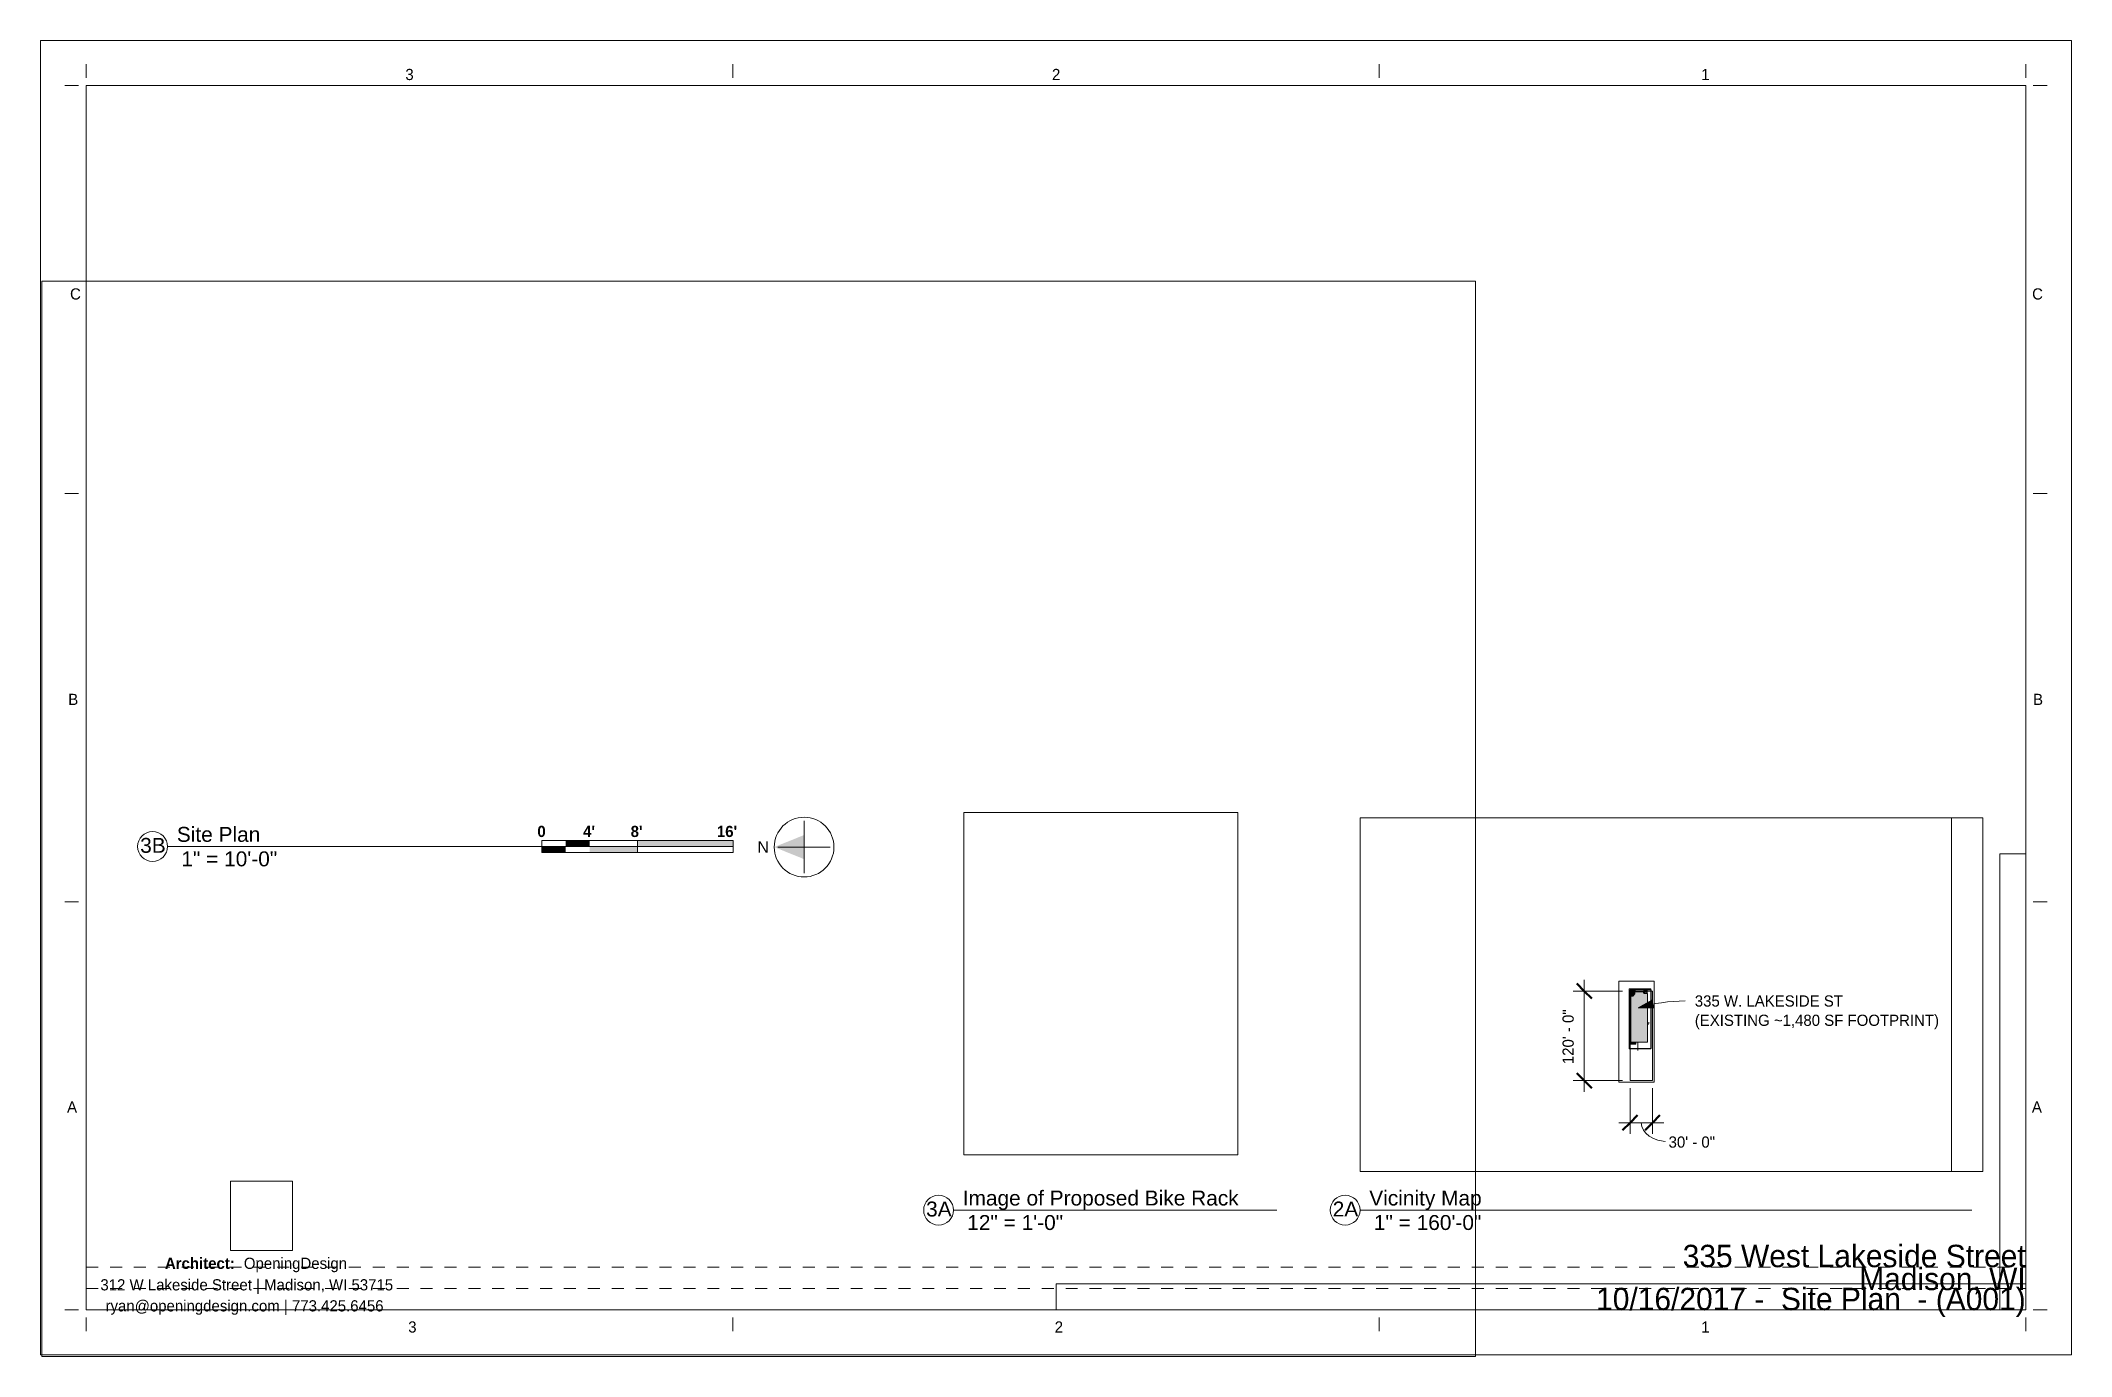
# Paper-space layout 'Layout1' of a CAD drawing. Header units: inches. Extents: x 0 to 17, y 0 to 11.
# The model-space entities are those that its viewports show. They can reach past a viewport. Long polylines and large blocks are cut down to what shows.
import ezdxf

# ---------------------------------------------------------------- set-up
doc = ezdxf.new("R2010")
doc.units = ezdxf.units.IN
doc.header["$MEASUREMENT"] = 0
for name, pattern in [('Aligning Line 1_8_', [0.25, 0.125, -0.125]), ('Dash', [0.25, 0.125, -0.125]), ('Dash_2_', [0.25, 0.125, -0.125]), ('Dot 1_32_', [0.03125, 0, -0.03125]), ('Double Dash 3_8_', [1, 0.375, -0.125, 0.125, -0.125, 0.125, -0.125]), ('Overhead 1_16_', [0.101562, 0.0625, -0.039062])]:
    doc.linetypes.add(name, pattern=pattern)
for name, color, linetype, lineweight in [('A-ANNO-DIMS', 211, 'Continuous', 9), ('A-ANNO-DIMS-1920', 211, 'Continuous', 9), ('A-ANNO-NOTE', 131, 'Continuous', 9), ('A-DETL-GENF-1', 251, 'Continuous', 9), ('A-DETL-HDLN', 90, 'Dash', 9), ('A-DETL-THIN', 151, 'Continuous', 9), ('A-DOOR-2', 31, 'Continuous', 9), ('A-FLOR', 192, 'Continuous', 13), ('A-FLOR-1', 192, 'Continuous', 9), ('A-GENM', 5, 'Continuous', 9), ('A-GLAZ-CURT', 52, 'Continuous', 9), ('A-WALL-1', 113, 'Continuous', 9), ('C-PROP-LINE-1', 91, 'Double Dash 3_8_', 9), ('G-ANNO-REFR', 1, 'Dash_2_', 9), ('G-ANNO-SYMB', 111, 'Aligning Line 1_8_', 9), ('G-ANNO-TEXT-1', 147, 'Continuous', 9), ('G-ANNO-TTLB', 6, 'Continuous', 9), ('G-ANNO-TTLB-MEDM', 33, 'Continuous', 20), ('G-ANNO-TTLB-THIN', 151, 'Continuous', 9), ('G-IMPT', 8, 'Continuous', 9), ('I-WALL', 2, 'Continuous', 13), ('I-WALL-1', 2, 'Continuous', 9), ('I-WALL-2', 2, 'Continuous', 15), ('S-STRS', 31, 'Continuous', 9), ('S-STRS-1', 31, 'Overhead 1_16_', 9)]:
    doc.layers.add(name, color=color, linetype=linetype, lineweight=lineweight)
doc.layers.add('G-ANNO-NPLT', color=191, linetype='Continuous', plot=False)
doc.styles.add('Arial', font='arial.ttf', dxfattribs={"height": 0.125})
doc.styles.add('Arial_1', font='arial.ttf', dxfattribs={"height": 0.09375})
doc.styles.add('Century Gothic_1', font='ufonts.com_century-gothic.ttf', dxfattribs={"height": 180})
doc.styles.add('Century Gothic_2', font='ufonts.com_century-gothic.ttf', dxfattribs={"height": 0.09375})
doc.styles.add('Century Gothic_3', font='ufonts.com_century-gothic.ttf', dxfattribs={"height": 0.1875})
doc.styles.add('Century Gothic_B', font='GOTHICB.TTF', dxfattribs={"height": 0.09375})
doc.dimstyles.new('OD_-__1___Tolerance_2', dxfattribs={"dimscale": 12, "dimtxt": 187.950289, "dimasz": 20, "dimexe": 15, "dimexo": 10, "dimgap": 10, "dimtad": 1, "dimdec": 0, "dimzin": 1, "dimdsep": 46, "dimlunit": 4, "dimtxsty": 'Century Gothic_1', "dimblk1": 'OBLIQUE', "dimblk2": 'OBLIQUE', "dimsah": 1, "dimcen": 0.09, "dimdle": 15, "dimazin": 0, "dimtfac": 1, "dimtdec": 4, "dimtix": 1, "dimtmove": 0, "dimatfit": 3, "dimfxl": 1, "dimtvp": 1, "dimtfill": 1, "dimfrac": 2, "dimtolj": 1, "dimtzin": 0, "dimarcsym": 2})
doc.dimstyles.new('OD_-__1___Tolerance_3', dxfattribs={"dimscale": 12, "dimtxt": 187.950289, "dimasz": 20, "dimexe": 15, "dimexo": 10, "dimgap": 10, "dimtad": 1, "dimdec": 0, "dimzin": 1, "dimdsep": 46, "dimlunit": 4, "dimtxsty": 'Century Gothic_1', "dimblk1": 'OBLIQUE', "dimblk2": 'OBLIQUE', "dimsah": 1, "dimcen": 0.09, "dimdle": 15, "dimazin": 0, "dimtfac": 1, "dimtdec": 4, "dimtix": 1, "dimtmove": 1, "dimatfit": 3, "dimfxl": 1, "dimtvp": 1, "dimtfill": 1, "dimfrac": 2, "dimtolj": 1, "dimtzin": 0, "dimarcsym": 2})
picture_1 = doc.add_image_def('image3.jpg', size_in_pixel=(547, 610))
picture_2 = doc.add_image_def('image4.jpg', size_in_pixel=(95, 1663))
picture_3 = doc.add_image_def('image5.jpg', size_in_pixel=(3536, 95))
picture_4 = doc.add_image_def('image1.jpg', size_in_pixel=(320, 400))
picture_5 = doc.add_image_def('image2.png', size_in_pixel=(1496, 894))

# ---------------------------------------------------------------- blocks, each defined once
blk = doc.blocks.new('11x17 - 11x17-409320-Site Plan')
at = {"layer": 'G-ANNO-TTLB', "linetype": 'Dot 1_32_', "lineweight": 13}
for p, q in [((0.371, 0.748), (16.609, 0.748)), ((0.371, 0.568), (16.609, 0.568))]:
    blk.add_line(p, q, dxfattribs=at)
at = {"layer": 'G-ANNO-TTLB-MEDM'}
for p, q in [((0.371, 10.701), (0.371, 10.817)), ((5.783, 10.701), (5.783, 10.817)), ((11.196, 10.701), (11.196, 10.817)), ((16.609, 10.701), (16.609, 10.817)), ((0.308, 10.639), (0.192, 10.639)), ((0.371, 10.639), (0.371, 0.389)), ((16.609, 10.639), (0.371, 10.639)), ((16.609, 10.639), (16.609, 0.389)), ((16.609, 10.639), (16.609, 0.389)), ((16.671, 10.639), (16.787, 10.639)), ((0.308, 7.222), (0.192, 7.222)), ((16.671, 7.222), (16.787, 7.222)), ((0.308, 3.805), (0.192, 3.805)), ((16.671, 3.805), (16.787, 3.805)), ((0.308, 0.389), (0.192, 0.389)), ((0.371, 0.389), (16.609, 0.389)), ((16.671, 0.389), (16.787, 0.389)), ((0.371, 0.326), (0.371, 0.21)), ((5.783, 0.326), (5.783, 0.21)), ((11.196, 0.326), (11.196, 0.21)), ((16.609, 0.326), (16.609, 0.21))]:
    blk.add_line(p, q, dxfattribs=at)
at = {"layer": 'G-ANNO-TTLB-THIN'}
for p, q in [((-0.01, 11.014), (16.99, 11.014)), ((-0.01, 0.014), (-0.01, 11.014)), ((16.99, 0.014), (16.99, 11.014)), ((-0.01, 0.014), (16.99, 0.014))]:
    blk.add_line(p, q, dxfattribs=at)
at = {"layer": 'G-ANNO-TTLB', "attachment_point": 1}
for s, insert, char_height, width, style in [('3', (3.043, 10.777), 0.0937, 0.08837, 'Century Gothic_2'), ('2', (8.456, 10.777), 0.0937, 0.08837, 'Century Gothic_2'), ('1', (13.892, 10.777), 0.0937, 0.08837, 'Century Gothic_2'), ('C', (0.236, 8.94), 0.0937, 0.11363, 'Century Gothic_2'), ('C', (16.661, 8.94), 0.0937, 0.11363, 'Century Gothic_2'), ('B', (0.221, 5.546), 0.0937, 0.09153, 'Century Gothic_2'), ('B', (16.669, 5.546), 0.0937, 0.09153, 'Century Gothic_2'), ('A', (0.211, 2.135), 0.0937, 0.11678, 'Century Gothic_2'), ('A', (16.659, 2.135), 0.0937, 0.11678, 'Century Gothic_2'), ('Architect: ', (1.03, 0.826), 0.09375, 0.80169, 'Century Gothic_B'), ('OpeningDesign', (1.691, 0.826), 0.09375, 1.212, 'Century Gothic_2'), ('312 W Lakeside Street | Madison, WI 53715', (0.49, 0.646), 0.09375, 3.32353, 'Century Gothic_2'), ('ryan@openingdesign.com | 773.425.6456', (0.533, 0.47), 0.09375, 3.21937, 'Century Gothic_2'), ('3', (3.067, 0.293), 0.0937, 0.08837, 'Century Gothic_2'), ('2', (8.479, 0.293), 0.0937, 0.08837, 'Century Gothic_2'), ('1', (13.892, 0.293), 0.0937, 0.08837, 'Century Gothic_2')]:
    blk.add_mtext(s, dxfattribs=dict(at, insert=insert, char_height=char_height, width=width, style=style))
at = {"layer": 'G-ANNO-TTLB'}
image = blk.add_image(picture_2, insert=(16.391, 0.389), size_in_units=(0.218, 3.818), dxfattribs=at)
image.dxf.flags = 7
image = blk.add_image(picture_1, insert=(1.578, 0.886), size_in_units=(0.52, 0.58), dxfattribs=at)
image.dxf.flags = 7
image = blk.add_image(picture_3, insert=(8.49, 0.389), size_in_units=(8.119, 0.218), dxfattribs=at)
image.dxf.flags = 7
blk = doc.blocks.new('Viewport - View Title 2-318282-Site Plan')
at = {"layer": 'G-ANNO-TTLB'}
for start, end in [(0, 180), (180, 360)]:
    blk.add_arc((-0.125, 0), 0.125, start, end, dxfattribs=at)
blk = doc.blocks.new('Graphic_Scale_Multi_4727 - 1in-10ft-807158-Site Plan')
at = {"layer": 'A-ANNO-NOTE'}
for points in [[(-1.2, 0.049), (-1.2, 0), (-1.4, 0), (-1.4, 0.049)], [(0, 0.049), (0, 0), (-0.8, 0), (-0.8, 0.049)], [(-1.4, 0), (-1.4, -0.049), (-1.6, -0.049), (-1.6, 0)], [(-0.8, 0), (-0.8, -0.049), (-1.2, -0.049), (-1.2, 0)]]:
    blk.add_hatch(color=256, dxfattribs=at).paths.add_polyline_path(points, flags=0)
for p, q in [((-1.6, 0.049), (0, 0.049)), ((-1.6, -0.049), (-1.6, 0.049)), ((-0.8, 0.049), (-0.8, -0.049)), ((0, 0.049), (0, -0.049)), ((-1.6, 0), (0, 0)), ((-1.6, -0.049), (0, -0.049))]:
    blk.add_line(p, q, dxfattribs=at)
at = {"layer": 'A-ANNO-NOTE', "attachment_point": 1, "style": 'Century Gothic_B'}
for s, insert, char_height, width in [('\\fCentury Gothic|b1|i0|c0|p34|;0', (-1.638, 0.173), 0.09375, 0.09153), ("4'", (-1.255, 0.173), 0.0937, 0.12625), ("8'", (-0.857, 0.173), 0.0937, 0.12625), ("16'", (-0.135, 0.173), 0.0937, 0.21778)]:
    blk.add_mtext(s, dxfattribs=dict(at, insert=insert, char_height=char_height, width=width))
blk = doc.blocks.new('North Arrow - Left-814503-Site Plan')
at = {"layer": 'A-ANNO-NOTE'}
blk.add_hatch(color=256, dxfattribs=at).paths.add_polyline_path([(-0.25, 0), (0, 0.101), (0, -0.101)], flags=0)
for p, q in [((0, 0.219), (0, -0.219)), ((-0.219, 0), (0.219, 0))]:
    blk.add_line(p, q, dxfattribs=at)
blk.add_circle((0, 0), 0.25, dxfattribs=at)
at = {"layer": 'A-ANNO-NOTE', "insert": (-0.39, 0.047), "char_height": 0.0937, "width": 0.09784, "attachment_point": 1, "style": 'Arial_1'}
blk.add_mtext('N', dxfattribs=at)
blk = doc.blocks.new('M_Door-Interior-Single-6_Panel-Wood - 36 x 80 - 34_-767960-Vicinity Map')
at = {"layer": 'A-DOOR-2'}
for p, q in [((-19.809, 3.412), (-17.25, 3.412)), ((-19.809, 2.625), (-19.809, 3.412)), ((-17.25, 3.412), (-17.25, 2.625)), ((17.25, 3.412), (19.809, 3.412)), ((17.25, 2.625), (17.25, 3.412)), ((19.809, 3.412), (19.809, 2.625))]:
    blk.add_line(p, q, dxfattribs=at)
blk = doc.blocks.new('M_Door-Interior-Single-6_Panel-Wood - 36 x 80 - 34_-741659-Vicinity Map')
at = {"layer": 'A-DOOR-2'}
for p, q in [((17, 36.375), (15.622, 36.375)), ((15.622, 36.375), (15.622, 2.375)), ((17, 2.375), (17, 36.375)), ((-17.25, 3.162), (-19.809, 3.162)), ((-19.809, 3.162), (-19.809, 2.375)), ((-17.25, 2.375), (-17.25, 3.162)), ((19.809, 3.162), (17.25, 3.162)), ((17.25, 3.162), (17.25, 2.375)), ((19.809, 2.375), (19.809, 3.162))]:
    blk.add_line(p, q, dxfattribs=at)
blk.add_arc((17, 2.375), 34, 90, 180, dxfattribs=at)
blk = doc.blocks.new('M_Door-Interior-Single-6_Panel-Wood - 36 x 80 - 34_-767954-Vicinity Map')
at = {"layer": 'A-DOOR-2'}
for p, q in [((-19.809, -2.625), (-19.809, -3.412)), ((-17.25, -3.412), (-17.25, -2.625)), ((17.25, -2.625), (17.25, -3.412)), ((19.809, -3.412), (19.809, -2.625)), ((-19.809, -3.412), (-17.25, -3.412)), ((17.25, -3.412), (19.809, -3.412))]:
    blk.add_line(p, q, dxfattribs=at)
blk = doc.blocks.new('Hollow Metal Frame - 28_ x 87_-760301-Vicinity Map')
at = {"layer": 'A-DOOR-2'}
for p, q in [((-12.875, 30.5), (-14, 30.5)), ((-14, 30.5), (-14, 5.5)), ((-12.875, 5.5), (-12.875, 30.5))]:
    blk.add_line(p, q, dxfattribs=at)
blk.add_arc((-14, 2.5), 28, 6.4286, 90, dxfattribs=at)
blk = doc.blocks.new('System Panel - Glazed-761733-Vicinity Map')
at = {"layer": 'A-GLAZ-CURT'}
for p, q in [((20.167, 1.75), (16.565, 1.75)), ((20.167, 0.75), (20.167, 1.75)), ((17.097, 0.75), (20.167, 0.75))]:
    blk.add_line(p, q, dxfattribs=at)
blk = doc.blocks.new('M_Door-Curtain-Wall-Single-Storefront R - M_Door-Curtain-Wall-Single-Storefront R-762535-Vicinity Map')
at = {"layer": 'A-DOOR-2'}
blk.add_line((18.5, -5.682), (18.5, -38.456), dxfattribs=at)
blk.add_arc((18.5, -1.487), 36.969, 186.8081, 270, dxfattribs=at)
blk = doc.blocks.new('Trash_Can_-_Trash_Ben_13417 - 64 Gallon Trash Ben_dwg-774812-Vicinity Map')
at = {"layer": 'G-IMPT'}
for p, q in [((-8.344, 15.417), (-8.344, 15.529)), ((-8.344, 15.529), (-8.156, 15.529)), ((-8.344, 15.529), (-8.344, 15.452)), ((-8.156, 15.417), (-8.156, 15.529)), ((-8.156, 15.529), (-8.156, 15.452)), ((-7.969, 15.5), (-8.156, 15.5)), ((-8.156, 15.5), (-8.156, 15.482)), ((-8.156, 15.5), (-8.156, 15.333)), ((-8.156, 15.482), (-8.156, 15.277)), ((-7.969, 15.482), (-8.156, 15.482)), ((-7.969, 15.333), (-7.969, 15.5)), ((-7.969, 15.482), (-7.969, 15.5)), ((-7.969, 15.277), (-7.969, 15.482)), ((-2.573, 15.5), (-2.76, 15.5)), ((-2.76, 15.5), (-2.76, 15.482)), ((-2.76, 15.5), (-2.76, 15.333)), ((-2.76, 15.482), (-2.76, 15.277)), ((-2.573, 15.482), (-2.76, 15.482)), ((-2.573, 15.333), (-2.573, 15.5)), ((-2.573, 15.482), (-2.573, 15.5)), ((-2.573, 15.277), (-2.573, 15.482)), ((3.01, 15.5), (2.823, 15.5)), ((2.823, 15.5), (2.823, 15.482)), ((2.823, 15.5), (2.823, 15.333)), ((2.823, 15.482), (2.823, 15.277)), ((3.01, 15.482), (2.823, 15.482)), ((3.01, 15.333), (3.01, 15.5)), ((3.01, 15.482), (3.01, 15.5)), ((3.01, 15.277), (3.01, 15.482)), ((8.406, 15.5), (8.219, 15.5)), ((8.219, 15.5), (8.219, 15.482)), ((8.219, 15.5), (8.219, 15.333)), ((8.219, 15.482), (8.219, 15.277)), ((8.406, 15.482), (8.219, 15.482)), ((8.406, 15.417), (8.406, 15.529)), ((8.406, 15.529), (8.594, 15.529)), ((8.406, 15.529), (8.406, 15.452)), ((8.406, 15.333), (8.406, 15.5)), ((8.406, 15.482), (8.406, 15.5)), ((8.406, 15.277), (8.406, 15.482)), ((8.594, 15.417), (8.594, 15.529)), ((8.594, 15.529), (8.594, 15.452)), ((-8.344, 15.206), (-8.344, 15.452)), ((-8.156, 15.452), (-8.344, 15.452)), ((-8.344, 15.417), (-8.344, 15.145)), ((-8.156, 15.417), (-8.344, 15.417)), ((8.563, 15.42), (-8.312, 15.42)), ((-8.312, 15.345), (-8.312, 15.42)), ((-8.312, 15.42), (-8.312, 15.345)), ((-8.312, 15.345), (-8.312, 15.139)), ((8.563, 15.345), (-8.312, 15.345)), ((-8.156, 15.206), (-8.156, 15.452)), ((-8.156, 15.333), (-8.156, 15.025)), ((-7.969, 15.333), (-8.156, 15.333)), ((-7.969, 15.025), (-7.969, 15.333)), ((-2.76, 15.333), (-2.76, 15.025)), ((-2.573, 15.333), (-2.76, 15.333)), ((-2.573, 15.025), (-2.573, 15.333)), ((2.823, 15.333), (2.823, 15.025)), ((3.01, 15.333), (2.823, 15.333)), ((3.01, 15.025), (3.01, 15.333)), ((8.219, 15.333), (8.219, 15.025)), ((8.406, 15.333), (8.219, 15.333)), ((8.406, 15.206), (8.406, 15.452)), ((8.594, 15.452), (8.406, 15.452)), ((8.594, 15.417), (8.406, 15.417)), ((8.406, 15.025), (8.406, 15.333)), ((8.563, 15.345), (8.563, 15.42)), ((8.563, 15.42), (8.563, 15.345)), ((8.563, 15.139), (8.563, 15.345)), ((8.594, 15.206), (8.594, 15.452)), ((8.594, 15.417), (8.594, 15.145)), ((-8.344, 15.206), (-8.344, 14.865)), ((-8.156, 15.206), (-8.344, 15.206)), ((-8.344, 14.776), (-8.344, 15.145)), ((-8.312, 15.139), (-8.312, 14.858)), ((8.563, 15.139), (-8.312, 15.139)), ((-8.156, 15.206), (-8.156, 14.865)), ((8.406, 15.206), (8.406, 14.865)), ((8.594, 15.206), (8.406, 15.206)), ((8.563, 14.858), (8.563, 15.139)), ((8.594, 15.206), (8.594, 14.865)), ((8.594, 14.776), (8.594, 15.145)), ((-8.156, 14.659), (-8.156, 15.025)), ((-7.969, 15.025), (-8.156, 15.025)), ((-7.969, 15.025), (-7.969, 14.659)), ((-2.76, 14.659), (-2.76, 15.025)), ((-2.573, 15.025), (-2.76, 15.025)), ((-2.573, 15.025), (-2.573, 14.659)), ((2.823, 14.659), (2.823, 15.025)), ((3.01, 15.025), (2.823, 15.025)), ((3.01, 15.025), (3.01, 14.659)), ((8.219, 14.659), (8.219, 15.025)), ((8.406, 15.025), (8.219, 15.025)), ((8.406, 15.025), (8.406, 14.659)), ((-8.344, 14.865), (-8.344, 6.537)), ((-8.344, 14.865), (-8.156, 14.865)), ((-8.312, 14.577), (-8.312, 14.858)), ((8.563, 14.858), (-8.312, 14.858)), ((-8.156, 14.861), (-8.156, 6.537)), ((8.406, 14.865), (8.594, 14.865)), ((8.406, 14.858), (8.406, 6.537)), ((8.563, 14.577), (8.563, 14.858)), ((8.594, 14.865), (8.594, 6.537)), ((-8.344, 11.742), (-8.344, 14.776)), ((-8.156, 14.34), (-8.156, 14.659)), ((-7.969, 14.659), (-8.156, 14.659)), ((-7.969, 14.34), (-7.969, 14.659)), ((-2.76, 14.34), (-2.76, 14.659)), ((-2.573, 14.659), (-2.76, 14.659)), ((-2.573, 14.34), (-2.573, 14.659)), ((2.823, 14.34), (2.823, 14.659)), ((3.01, 14.659), (2.823, 14.659)), ((3.01, 14.34), (3.01, 14.659)), ((8.219, 14.34), (8.219, 14.659)), ((8.406, 14.659), (8.219, 14.659)), ((8.406, 14.34), (8.406, 14.659)), ((8.594, 11.742), (8.594, 14.776)), ((-8.312, 14.371), (-8.312, 14.577)), ((8.563, 14.577), (-8.312, 14.577)), ((-2.76, 14.577), (-2.76, 13)), ((-2.573, 14.577), (-2.573, 13)), ((2.823, 14.577), (2.823, 13)), ((3.01, 14.577), (3.01, 13)), ((8.563, 14.371), (8.563, 14.577)), ((-8.312, 14.371), (-8.312, 14.295)), ((-8.312, 14.295), (-8.312, 14.371)), ((8.563, 14.371), (-8.312, 14.371)), ((-8.312, 14.295), (8.563, 14.295)), ((-8.156, 14.371), (-8.156, 13)), ((-8.156, 11.742), (-8.156, 14.371)), ((-8.156, 14.34), (-8.156, 11.68)), ((-7.969, 14.34), (-8.156, 14.34)), ((-7.969, 14.371), (-7.969, 13)), ((-7.969, 14.34), (-7.969, 11.75)), ((-2.76, 14.34), (-2.76, 11.75)), ((-2.573, 14.34), (-2.76, 14.34)), ((-2.573, 14.34), (-2.573, 11.75)), ((2.823, 14.34), (2.823, 11.75)), ((3.01, 14.34), (2.823, 14.34)), ((3.01, 14.34), (3.01, 11.75)), ((8.219, 14.371), (8.219, 12.388)), ((8.219, 14.34), (8.219, 11.75)), ((8.406, 14.34), (8.219, 14.34)), ((8.406, 14.371), (8.406, 12.415)), ((8.406, 11.742), (8.406, 14.371)), ((8.406, 14.34), (8.406, 13.09)), ((8.563, 14.371), (8.563, 14.295)), ((8.563, 14.295), (8.563, 14.371)), ((-9.25, 14), (-11.065, 14)), ((-11.065, 14), (-11.065, 11.939)), ((-11.065, 11.939), (-11.065, 14)), ((-9.25, 13.045), (-9.25, 14)), ((-9.25, 14), (-9.25, 13.045)), ((11.065, 14), (9.25, 14)), ((9.25, 13.045), (9.25, 14)), ((9.25, 14), (9.25, 13.045)), ((11.065, 14), (11.065, 10.858)), ((11.065, 10.858), (11.065, 14)), ((-9.961, 12.422), (-10.836, 12.018)), ((-9.961, 12.422), (-10.836, 12.018)), ((-9, 12.5), (-9.961, 12.422)), ((-9, 12.5), (-9.961, 12.422)), ((-9, 12.5), (9, 12.5)), ((9, 12.5), (9.961, 12.422)), ((9, 12.5), (9.961, 12.422)), ((9.961, 12.422), (10.836, 12.018)), ((9.961, 12.422), (10.836, 12.018)), ((-11.518, 11.336), (-10.836, 12.018)), ((-11.518, 11.336), (-10.836, 12.018)), ((11.518, 11.336), (10.836, 12.018)), ((10.836, 12.018), (11.518, 11.336)), ((-11.25, 11.604), (-11.104, 11.75)), ((-8.25, 11.75), (-9.211, 11.672)), ((-8.25, 11.75), (-9.211, 11.672)), ((-8.25, 11.75), (8.25, 11.75)), ((8.25, 11.75), (9.211, 11.672)), ((8.25, 11.75), (9.211, 11.672)), ((11.065, 11.001), (11.065, 11.83)), ((11.065, 11.83), (11.065, 11.001)), ((-10.086, 11.268), (-9.211, 11.672)), ((-10.086, 11.268), (-9.211, 11.672)), ((9.211, 11.672), (10.086, 11.268)), ((9.211, 11.672), (10.086, 11.268)), ((-11.922, 10.461), (-11.518, 11.336)), ((-11.518, 11.336), (-11.922, 10.461)), ((-10.768, 10.586), (-10.086, 11.268)), ((-10.768, 10.586), (-10.086, 11.268)), ((10.768, 10.586), (10.086, 11.268)), ((10.768, 10.586), (10.086, 11.268)), ((11.518, 11.336), (11.922, 10.461)), ((11.518, 11.336), (11.922, 10.461)), ((-11.172, 9.711), (-10.768, 10.586)), ((-11.172, 9.711), (-10.768, 10.586)), ((10.768, 10.586), (11.172, 9.711)), ((11.172, 9.711), (10.768, 10.586)), ((-12, 9.5), (-11.922, 10.461)), ((-12, 9.5), (-11.922, 10.461)), ((12, 9.5), (11.922, 10.461)), ((12, 9.5), (11.922, 10.461)), ((-11.25, 8.75), (-11.172, 9.711)), ((-11.25, 8.75), (-11.172, 9.711)), ((11.172, 9.711), (11.25, 8.75)), ((11.172, 9.711), (11.25, 8.75)), ((-12, 9.5), (-12, -9.5)), ((12, -9.5), (12, 9.5)), ((-11.25, -2.875), (-11.25, 8.75)), ((11.25, -2.875), (11.25, 8.75)), ((-8.156, 6.537), (-8.344, 6.537)), ((8.594, 6.537), (8.406, 6.537)), ((-11.25, -2.875), (-11.25, -6.25)), ((11.25, -2.875), (-11.25, -2.875)), ((11.25, -2.875), (11.25, -6.25)), ((-11.25, -6.25), (-11.25, -8.75)), ((-11.25, -6.25), (11.25, -6.25)), ((11.25, -6.25), (11.25, -8.75)), ((-11.25, -8.75), (-11.172, -9.711)), ((-11.25, -8.75), (-11.172, -9.711)), ((11.172, -9.711), (11.25, -8.75)), ((11.172, -9.711), (11.25, -8.75)), ((-11.922, -10.461), (-12, -9.5)), ((-12, -9.5), (-11.922, -10.461)), ((12, -9.5), (11.922, -10.461)), ((-10.768, -10.586), (-11.172, -9.711)), ((-10.768, -10.586), (-11.172, -9.711)), ((10.768, -10.586), (11.172, -9.711)), ((10.768, -10.586), (11.172, -9.711)), ((-11.922, -10.461), (-11.518, -11.336)), ((-11.518, -11.336), (-11.922, -10.461)), ((11.922, -10.461), (11.518, -11.336)), ((11.922, -10.461), (11.518, -11.336)), ((-10.086, -11.268), (-10.768, -10.586)), ((-10.086, -11.268), (-10.768, -10.586)), ((10.086, -11.268), (10.768, -10.586)), ((10.086, -11.268), (10.768, -10.586)), ((-10.836, -12.018), (-11.518, -11.336)), ((-10.836, -12.018), (-11.518, -11.336)), ((-9.211, -11.672), (-10.086, -11.268)), ((-9.211, -11.672), (-10.086, -11.268)), ((10.086, -11.268), (9.211, -11.672)), ((10.086, -11.268), (9.211, -11.672)), ((10.836, -12.018), (11.518, -11.336)), ((11.518, -11.336), (10.836, -12.018)), ((-8.25, -11.75), (-9.211, -11.672)), ((-8.25, -11.75), (-9.211, -11.672)), ((8.25, -11.75), (9.211, -11.672)), ((8.25, -11.75), (9.211, -11.672)), ((8.25, -11.75), (-8.25, -11.75)), ((-9.961, -12.422), (-10.836, -12.018)), ((-9.961, -12.422), (-10.836, -12.018)), ((10.836, -12.018), (9.961, -12.422)), ((10.836, -12.018), (9.961, -12.422)), ((-9, -12.5), (-9.961, -12.422)), ((-9, -12.5), (-9.961, -12.422)), ((9, -12.5), (-9, -12.5)), ((9, -12.5), (9.961, -12.422)), ((9, -12.5), (9.961, -12.422))]:
    blk.add_line(p, q, dxfattribs=at)
blk = doc.blocks.new('Trash_Can_-_Trash_Ben_13417 - Trash_Can_-_Trash_Ben_13417-774817-Vicinity Map')
blk.add_blockref('Trash_Can_-_Trash_Ben_13417 - 64 Gallon Trash Ben_dwg-774812-Vicinity Map', (-0.125, 0))
blk = doc.blocks.new('Family - ___-731760-Vicinity Map')
at = {"layer": 'C-PROP-LINE-1'}
for p, q in [((1365.238, -66.287), (1005.238, -66.287)), ((1005.238, -1506.287), (1005.238, -66.287)), ((1365.238, -1506.287), (1365.238, -66.287)), ((1365.238, -1506.287), (1005.238, -1506.287))]:
    blk.add_line(p, q, dxfattribs=at)
blk = doc.blocks.new('DIMBLOCK15-Vicinity Map')
at = {"layer": 'A-ANNO-DIMS-1920'}
for p, q in [((6382.628, 113.713), (6382.628, -1686.287)), ((6998.772, -66.287), (6202.628, -66.287)), ((6382.628, -66.287), (6998.772, -66.287)), ((6998.772, -1506.287), (6202.628, -1506.287)), ((6382.628, -1506.287), (6998.772, -1506.287))]:
    blk.add_line(p, q, dxfattribs=at)
at = {"layer": 'A-ANNO-DIMS-1920', "lineweight": 50}
for p, q in [((6382.628, -66.287), (6262.628, 53.713)), ((6382.628, -66.287), (6502.628, -186.287)), ((6382.628, -1506.287), (6262.628, -1386.287)), ((6382.628, -1506.287), (6502.628, -1626.287))]:
    blk.add_line(p, q, dxfattribs=at)
at = {"layer": 'A-ANNO-DIMS-1920', "color": 0, "insert": (6031.911, -1241.246), "char_height": 180, "width": 1091.90168, "attachment_point": 1, "rotation": 90, "line_spacing_factor": 0.984502, "style": 'Century Gothic_1', "bg_fill": 3, "box_fill_scale": 1.25, "bg_fill_color": 256, "bg_fill_true_color": 13158600, "bg_fill_transparency": 0}
blk.add_mtext('120\' - 0"', dxfattribs=at)
blk = doc.blocks.new('_Oblique')
at = {"color": 0, "linetype": 'ByBlock', "lineweight": -2}
blk.add_line((-0.5, -0.5), (0.5, 0.5), dxfattribs=at)
blk = doc.blocks.new('DIMBLOCK16-Vicinity Map')
at = {"layer": 'A-ANNO-DIMS-1920'}
for p, q in [((7118.772, -1626.287), (7118.772, -2363.257)), ((7118.772, -2183.257), (7118.772, -1626.287)), ((7478.772, -1626.287), (7478.772, -2363.257)), ((7478.772, -2183.257), (7478.772, -1626.287)), ((6938.772, -2183.257), (7658.772, -2183.257))]:
    blk.add_line(p, q, dxfattribs=at)
at = {"layer": 'A-ANNO-DIMS-1920', "lineweight": 50}
for p, q in [((7118.772, -2183.257), (7238.772, -2063.257)), ((7478.772, -2183.257), (7598.772, -2063.257)), ((7118.772, -2183.257), (6998.772, -2303.257)), ((7478.772, -2183.257), (7358.772, -2303.257))]:
    blk.add_line(p, q, dxfattribs=at)
at = {"layer": 'A-ANNO-DIMS-1920'}
blk.add_ellipse((7736.763, -2183.257), major_axis=(437.991, 0), ratio=0.691304, start_param=3.141593, end_param=4.712389, dxfattribs=at)
at = {"layer": 'A-ANNO-DIMS-1920', "color": 0, "insert": (7736.763, -2403), "char_height": 180, "width": 923.64142, "attachment_point": 1, "line_spacing_factor": 0.984502, "style": 'Century Gothic_1', "bg_fill": 3, "box_fill_scale": 1.25, "bg_fill_color": 256, "bg_fill_true_color": 13158600, "bg_fill_transparency": 0}
blk.add_mtext('30\' - 0"', dxfattribs=at)

msp = doc.modelspace()

# ---------------------------------------------------------------- hatches: boundary and pattern name
at = {"layer": 'A-DETL-GENF-1'}
h = msp.add_hatch(color=256, dxfattribs=at)
h.paths.add_polyline_path([(7128.772, -887.767), (7398.147, -887.767), (7398.147, -105.138), (7342.326, -105.138), (7327.772, -77.767), (7196.772, -77.767), (7196.022, -111.267), (7161.522, -145.767), (7128.772, -145.767), (7128.772, -886.767)], flags=0)
h.paths.add_polyline_path([(7395.147, -885.767), (7395.146, -885.763), (7395.147, -881.767)], flags=0)
at = {"layer": 'A-FLOR'}
msp.add_hatch(color=256, dxfattribs=at).paths.add_polyline_path([(7133.772, -145.767), (7161.785, -145.504), (7196.772, -110.517), (7196.772, -77.767), (7128.772, -77.767), (7128.772, -145.767)], flags=0)
at = {"layer": 'G-ANNO-TEXT-1'}
msp.add_hatch(color=256, dxfattribs=at).paths.add_polyline_path([(7248.902, -333.373), (7497.3, -339.175), (7466.922, -214.198)], flags=0)
at = {"layer": 'I-WALL'}
msp.add_hatch(color=256, dxfattribs=at).paths.add_polyline_path([(7395.147, -105.138), (7395.147, -77.767), (7394.147, -77.767), (7394.147, -105.138), (7395.092, -105.138)], flags=0)
at = {"layer": 'I-WALL-1'}
msp.add_hatch(color=256, dxfattribs=at).paths.add_polyline_path([(7393.666, -105.138), (7394.147, -105.138), (7394.147, -77.767), (7390.147, -77.829), (7390.765, -105.138), (7393.655, -105.138)], flags=0)
at = {"layer": 'S-STRS'}
for points in [[(7197.147, -68.267), (7197.022, -58.767), (7128.772, -58.767), (7128.772, -68.267), (7197.022, -68.267)], [(7390.147, -68.329), (7390.147, -58.829), (7338.647, -58.829), (7338.647, -68.329), (7347.147, -68.329)], [(7196.772, -77.767), (7197.147, -77.767), (7196.772, -68.267), (7128.772, -68.267), (7128.772, -77.767), (7166.022, -77.767)], [(7342.326, -77.829), (7384.769, -77.767), (7384.769, -71.138), (7386.147, -71.138), (7386.806, -77.829), (7390.147, -77.767), (7390.147, -68.329), (7338.647, -68.329), (7338.647, -77.829)]]:
    msp.add_hatch(color=256, dxfattribs=at).paths.add_polyline_path(points, flags=0)

# ---------------------------------------------------------------- linework, layer by layer
at = {"layer": 'A-DETL-HDLN'}
msp.add_line((7242.522, -1022.18), (7242.522, -887.767), dxfattribs=at)
at = {"layer": 'A-DETL-THIN'}
for p, q in [((7327.772, -77.767), (7196.772, -77.767)), ((7196.772, -77.767), (7196.772, -110.517)), ((7342.326, -105.138), (7327.772, -77.767)), ((7398.147, -105.138), (7342.326, -105.138)), ((7398.147, -887.767), (7398.147, -105.138)), ((7196.772, -110.517), (7161.522, -145.767)), ((7161.522, -145.767), (7128.772, -145.767)), ((7128.772, -145.767), (7128.772, -887.767)), ((7128.772, -887.767), (7398.147, -887.767))]:
    msp.add_line(p, q, dxfattribs=at)
at = {"layer": 'A-FLOR-1'}
for p, q in [((7128.772, -77.767), (7128.772, -145.767)), ((7196.772, -77.767), (7128.772, -77.767)), ((7384.769, -82.767), (7330.431, -82.767)), ((7390.147, -82.767), (7386.147, -82.767))]:
    msp.add_line(p, q, dxfattribs=at)
at = {"layer": 'A-WALL-1'}
msp.add_line((7394.147, -105.138), (7394.147, -77.767), dxfattribs=at)
at = {"layer": 'G-ANNO-SYMB'}
for p, q in [((6934.926, 92.133), (7506.994, 92.133)), ((6934.926, -1531.459), (6934.926, 92.133)), ((7506.994, -1531.459), (7506.994, 92.133)), ((7102.971, -28.38), (7450.104, -28.38)), ((7102.971, -995.388), (7102.971, -28.38)), ((7450.104, -995.388), (7450.104, -28.38)), ((7119.337, -48.807), (7456.65, -48.807)), ((7119.337, -991.228), (7119.337, -48.807)), ((7456.65, -991.228), (7456.65, -48.807)), ((7456.65, -991.228), (7119.337, -991.228)), ((7450.104, -995.388), (7102.971, -995.388)), ((7506.994, -1531.459), (6934.926, -1531.459))]:
    msp.add_line(p, q, dxfattribs=at)
at = {"layer": 'G-ANNO-TEXT-1'}
for p, q in [((7466.922, -214.198), (7248.902, -333.373)), ((7497.3, -339.175), (7466.922, -214.198)), ((7248.902, -333.373), (7497.3, -339.175))]:
    msp.add_line(p, q, dxfattribs=at)
msp.add_arc((8004.549, -2934.075), 2708.256, 90, 106.201491, dxfattribs=at)
at = {"layer": 'I-WALL-2'}
for p, q in [((7390.147, -77.767), (7390.147, -105.138)), ((7395.147, -77.767), (7390.147, -77.767)), ((7395.147, -105.138), (7395.147, -77.767))]:
    msp.add_line(p, q, dxfattribs=at)
at = {"layer": 'S-STRS'}
for p, q in [((7197.147, -58.767), (7128.772, -58.767)), ((7128.772, -58.767), (7128.772, -68.267)), ((7197.147, -58.767), (7197.147, -68.267)), ((7390.147, -58.829), (7338.647, -58.829)), ((7338.647, -58.829), (7338.647, -68.329)), ((7390.147, -58.829), (7390.147, -68.329)), ((7128.772, -68.267), (7128.772, -77.767)), ((7197.147, -68.267), (7128.772, -68.267)), ((7197.147, -68.267), (7197.147, -77.767)), ((7338.647, -68.329), (7338.647, -77.829)), ((7390.147, -68.329), (7338.647, -68.329)), ((7390.147, -68.329), (7390.147, -77.767)), ((7196.772, -77.767), (7128.772, -77.767)), ((7384.769, -77.829), (7338.647, -77.829)), ((7390.147, -77.829), (7386.147, -77.829))]:
    msp.add_line(p, q, dxfattribs=at)
at = {"layer": 'S-STRS-1'}
for p, q in [((7197.147, -59.517), (7128.772, -59.517)), ((7390.147, -59.579), (7338.647, -59.579)), ((7197.147, -69.017), (7128.772, -69.017)), ((7390.147, -69.079), (7338.647, -69.079))]:
    msp.add_line(p, q, dxfattribs=at)

# ---------------------------------------------------------------- block references
at = {"layer": 'A-DOOR-2'}
msp.add_blockref('M_Door-Interior-Single-6_Panel-Wood - 36 x 80 - 34_-741659-Vicinity Map', (7369.147, -107.513), dxfattribs=at)
for name, p, rotation in [('M_Door-Curtain-Wall-Single-Storefront R - M_Door-Curtain-Wall-Single-Storefront R-762535-Vicinity Map', (7182.961, -132.364), 224.9999999999999), ('M_Door-Interior-Single-6_Panel-Wood - 36 x 80 - 34_-767954-Vicinity Map', (7131.397, -587.142), 270), ('Hollow Metal Frame - 28_ x 87_-760301-Vicinity Map', (7392.647, -592.017), 270), ('M_Door-Interior-Single-6_Panel-Wood - 36 x 80 - 34_-767960-Vicinity Map', (7131.397, -756.019), 90)]:
    msp.add_blockref(name, p, dxfattribs=dict(at, rotation=rotation))
at = {"layer": 'A-GENM'}
for p in [(7144.272, -907.287), (7172.272, -907.287), (7200.022, -907.287)]:
    msp.add_blockref('Trash_Can_-_Trash_Ben_13417 - Trash_Can_-_Trash_Ben_13417-774817-Vicinity Map', p, dxfattribs=at)
at = {"layer": 'A-GLAZ-CURT'}
msp.add_blockref('System Panel - Glazed-761733-Vicinity Map', (7311.605, -80.267), dxfattribs=at)
at = {"layer": 'C-PROP-LINE-1'}
msp.add_blockref('Family - ___-731760-Vicinity Map', (6113.534, 0), dxfattribs=at)

# ---------------------------------------------------------------- texts
at = {"layer": 'G-ANNO-TEXT-1', "char_height": 180, "attachment_point": 1, "style": 'Century Gothic_1'}
for s, insert, width in [('335 W. LAKESIDE ST', (8158.149, -135.818), 2775.48), ('(EXISTING ~1,480 SF FOOTPRINT)', (8158.149, -445.818), 4666.2)]:
    msp.add_mtext(s, dxfattribs=dict(at, insert=insert, width=width))

# ---------------------------------------------------------------- pictures from other files: only their frames are drawn
at = {"layer": 'G-ANNO-REFR'}
image = msp.add_image(picture_5, insert=(2777.458, -2964.816), size_in_units=(9508.475, 5682.203), dxfattribs=at)
image.dxf.flags = 7
image = msp.add_image(picture_4, insert=(1774.346, 93.512), size_in_units=(2.294, 2.867), dxfattribs=at)
image.dxf.flags = 7

# ---------------------------------------------------------------- next in the draw order: dimensions: what is measured, and where the dimension line sits
at = {"layer": 'A-ANNO-DIMS'}
dim = msp.add_linear_dim(base=(6382.628, -1506.287), p1=(7118.772, -66.287), p2=(7118.772, -1506.287), angle=90, dimstyle='OD_-__1___Tolerance_2', override={"dimpost": '<>', "dimfxl": 1440}, dxfattribs=at)
dim.commit()
dim.dimension.update_dxf_attribs({"geometry": 'DIMBLOCK15-Vicinity Map', "text_midpoint": (6168.1, -786.287)})

# ---------------------------------------------------------------- next in the draw order: dimensions: what is measured, and where the dimension line sits
dim = msp.add_linear_dim(base=(7478.772, -2183.257), p1=(7118.772, -1506.287), p2=(7478.772, -1506.287), dimstyle='OD_-__1___Tolerance_3', override={"dimpost": '<>', "dimfxl": 360}, dxfattribs=at)
dim.commit()
dim.dimension.update_dxf_attribs({"geometry": 'DIMBLOCK16-Vicinity Map', "text_midpoint": (8198.584, -2523), "dimtype": 160})

psp = doc.layouts.get("Layout1")

# ---------------------------------------------------------------- linework, layer by layer
at = {"layer": 'G-ANNO-NPLT', "lineweight": 9}
for p, q in [((1.052, 4.268), (5.785, 4.268)), ((7.632, 1.224), (10.338, 1.224)), ((11.035, 1.224), (16.157, 1.224))]:
    psp.add_line(p, q, dxfattribs=at)

# ---------------------------------------------------------------- block references
at = {"layer": 'A-ANNO-NOTE'}
for name, p in [('Graphic_Scale_Multi_4727 - 1in-10ft-807158-Site Plan', (5.786, 4.268)), ('North Arrow - Left-814503-Site Plan', (6.381, 4.263))]:
    psp.add_blockref(name, p, dxfattribs=at)
at = {"layer": 'G-ANNO-TTLB'}
for name, p in [('11x17 - 11x17-409320-Site Plan', (0, 0)), ('Viewport - View Title 2-318282-Site Plan', (1.052, 4.268)), ('Viewport - View Title 2-318282-Site Plan', (7.632, 1.224)), ('Viewport - View Title 2-318282-Site Plan', (11.035, 1.224))]:
    psp.add_blockref(name, p, dxfattribs=at)

# ---------------------------------------------------------------- texts
for s, insert, char_height, width, attachment_point, line_spacing_factor, style in [('Site Plan', (1.13, 4.432), 0.125, 0.83554, 1, 0.941778, 'Arial'), ('3B', (0.93, 4.34), 0.125, 0.25556, 2, 0.941778, 'Arial'), (' 1" = 10\'-0"', (1.119, 4.227), 0.125, 1.01611, 1, 0.941778, 'Arial'), ('Image of Proposed Bike Rack', (7.709, 1.388), 0.125, 2.76064, 1, 0.941778, 'Arial'), ('Vicinity Map', (11.112, 1.388), 0.125, 1.11864, 1, 0.941778, 'Arial'), ('3A', (7.509, 1.296), 0.125, 0.25556, 2, 0.941778, 'Arial'), ('2A', (10.913, 1.296), 0.125, 0.25556, 2, 0.941778, 'Arial'), (' 12" = 1\'-0"', (7.698, 1.183), 0.125, 1.01611, 1, 0.941778, 'Arial'), (' 1" = 160\'-0"', (11.102, 1.183), 0.125, 1.13241, 1, 0.941778, 'Arial'), ('335 West Lakeside Street', (16.607, 0.934), 0.1875, 3.63171, 3, 0.984502, 'Century Gothic_3'), ('Madison, WI', (16.607, 0.742), 0.1875, 1.80881, 3, 0.984502, 'Century Gothic_3'), ('10/16/2017 -  Site Plan  - (A001)', (16.607, 0.574), 0.1875, 4.55491, 3, 0.984502, 'Century Gothic_3')]:
    psp.add_mtext(s, dxfattribs=dict(at, insert=insert, char_height=char_height, width=width, attachment_point=attachment_point, line_spacing_factor=line_spacing_factor, style=style))

# ---------------------------------------------------------------- viewports
at = {"layer": '0'}
psp.add_viewport(center=(6, 4.5), size=(12, 9), view_center_point=(6, 4.5), view_height=12, dxfattribs=at)
at = {"layer": 'G-ANNO-NPLT'}
for center, size, view_center_point, view_height, status in [((8.864, 3.12), (2.294, 2.8671), (1775.493, 94.945), 2.8671, 3), ((13.641, 3.028), (5.213, 2.95948), (7781.549, -123.715), 5682.20339, 4)]:
    psp.add_viewport(center=center, size=size, view_center_point=view_center_point, view_height=view_height, status=status, dxfattribs=at)

doc.saveas('drawing.dxf')
